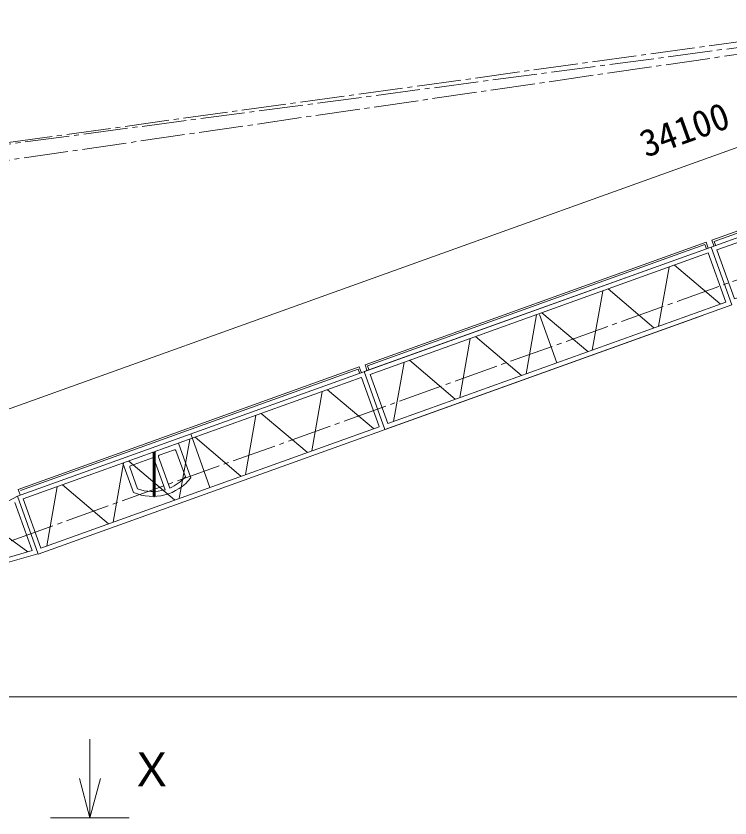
# Model space of a CAD drawing. Units: millimetres, scale not verified. Extents: x -26175 to 26208, y -37496 to 41075.
# Drawn here: x -15424 to -3800, y 11873 to 24925 of the extents above; entities that cross this region are included whole.
import ezdxf
from ezdxf.enums import TextEntityAlignment as Align

# ---------------------------------------------------------------- set-up
doc = ezdxf.new("R2010")
doc.units = ezdxf.units.MM
doc.header["$LTSCALE"] = 80
doc.linetypes.add('CHAIN2', pattern=[12, 9, -1, 1, -1])
for name, color, linetype, lineweight in [('0-0_0', 7, 'Continuous', 18), ('0-3_05 寸法', 7, 'Continuous', 18), ('0-4_10 当社外形線', 3, 'Continuous', 18), ('0-5_12 当社中心線', 3, 'CHAIN2', 18)]:
    doc.layers.add(name, color=color, linetype=linetype, lineweight=lineweight)
doc.styles.add('ＭＳ ゴシック', font='')
doc.styles.get('ＭＳ ゴシック').set_extended_font_data('MS Gothic')

msp = doc.modelspace()

# ---------------------------------------------------------------- linework, layer by layer
at = {"layer": '0-0_0'}
for p, q in [((-14221.92, 11872.86), (-14221.92, 13152.86)), ((-14393.41, 12512.86), (-14221.92, 11872.86)), ((-14050.44, 12512.86), (-14221.92, 11872.86)), ((-14861.92, 11872.86), (-13581.92, 11872.86))]:
    msp.add_line(p, q, dxfattribs=at)
at = {"layer": '0-3_05 寸法'}
for p, q in [((-19164.6, 17229.25), (11797.32, 28346.43)), ((12603.66, 13846.36), (-16196.38, 13846.36))]:
    msp.add_line(p, q, dxfattribs=at)
at = {"layer": '0-4_10 当社外形線'}
for p, q in [((-4095.25, 21276.32), (1457.68, 23270.03)), ((-4108.52, 21165.3), (1538.53, 23192.81)), ((-4012.59, 21120.07), (1493.28, 23096.87)), ((-4062.94, 21186.3), (-4095.25, 21276.32)), ((-9755.58, 19137.81), (-4108.52, 21165.3)), ((-9742.31, 19248.83), (-4189.38, 21242.54)), ((-9703.94, 19230.73), (-4207.47, 21204.16)), ((-4183.55, 21137.53), (-4207.47, 21204.16)), ((-4155.31, 21147.66), (-4189.38, 21242.54)), ((-4108.52, 21165.3), (-3770.61, 20224.13)), ((-4108.52, 21165.3), (-3770.61, 20224.13)), ((-4034.7, 21196.44), (-4056.88, 21258.23)), ((-9659.65, 19092.56), (-4153.78, 21069.37)), ((-4153.78, 21069.37), (-3866.54, 20269.38)), ((-15402.64, 17110.3), (-4544.81, 21008.68)), ((-4792.54, 20837.11), (-4962.76, 19876.8)), ((-3959.83, 20238.81), (-4705.89, 20870.47)), ((-5871.13, 20449.86), (-6041.33, 19489.55)), ((-5038.42, 19851.56), (-5784.47, 20483.22)), ((-9417.67, 18196.64), (-3770.61, 20224.13)), ((-15064.72, 16169.14), (-4247.56, 20052.89)), ((-6949.7, 20062.62), (-7119.93, 19102.28)), ((-6902.26, 20068.57), (-6619.53, 19281.1)), ((-6117.01, 19464.31), (-6863.06, 20095.96)), ((-8028.3, 19675.36), (-8198.52, 18715.03)), ((-7195.59, 19077.06), (-7941.64, 19708.7)), ((-8274.19, 18689.8), (-9020.22, 19321.46)), ((-15389.38, 17221.32), (-9836.43, 19215.04)), ((-9805.22, 19128.1), (-9836.43, 19215.04)), ((-9711.11, 19161.9), (-9742.31, 19248.83)), ((-9682.87, 19172.04), (-9703.94, 19230.73)), ((-9106.89, 19288.11), (-9277.1, 18327.78)), ((-15351, 17203.22), (-9854.53, 19176.66)), ((-9833.46, 19117.97), (-9854.53, 19176.66)), ((-9755.59, 19137.81), (-9417.67, 18196.64)), ((-9755.58, 19137.81), (-9417.67, 18196.64)), ((-15306.7, 17065.06), (-9805.38, 19040.25)), ((-9800.83, 19041.87), (-9513.59, 18241.87)), ((-10439.6, 18809.62), (-10609.79, 17849.29)), ((-9606.89, 18211.31), (-10352.93, 18842.96)), ((-11518.19, 18422.36), (-11688.39, 17462.04)), ((-10685.48, 17824.07), (-11431.52, 18455.71)), ((-15019.48, 16265.07), (-9513.99, 18241.74)), ((-12596.77, 18035.12), (-12766.99, 17074.78)), ((-12578.91, 18123.51), (-12266.58, 17253.6)), ((-11764.06, 17436.81), (-12510.11, 18068.45)), ((-12779.65, 17972.38), (-12577.1, 17408.22)), ((-13189.94, 17830.45), (-13189.94, 17106.88)), ((-13174.94, 17830.45), (-13174.94, 17093.28)), ((-13159.94, 17830.45), (-13159.94, 17106.88)), ((-13091.44, 17775.43), (-12846.73, 17863.29)), ((-12821.15, 17851.22), (-12667.92, 17424.46)), ((-13675.36, 17647.86), (-13845.57, 16687.53)), ((-13683.18, 17647.97), (-13511.62, 17170.16)), ((-12842.65, 17049.55), (-13588.69, 17681.2)), ((-13562.03, 17606.47), (-13204.38, 17734.88)), ((-13178.8, 17722.82), (-12996.46, 17214.96)), ((-13103.5, 17749.85), (-12921.17, 17242)), ((-13574.09, 17580.89), (-13448.5, 17231.09)), ((-14753.94, 17260.61), (-14924.16, 16300.28)), ((-13921.23, 16662.31), (-14667.29, 17293.97)), ((-15402.64, 17110.3), (-19052.44, 15194.55)), ((-15402.64, 17110.3), (-15064.72, 16169.14)), ((-15389.38, 17221.32), (-15358.3, 17134.75)), ((-15446.35, 17010.1), (-15164.09, 16223.94)), ((-15306.7, 17065.06), (-15019.48, 16265.07)), ((-15965.33, 16733.78), (-15231.12, 16203.33)), ((-15164.09, 16223.94), (-18271.62, 15335.36)), ((-15071.38, 16172.45), (-18996.34, 15050.12))]:
    msp.add_line(p, q, dxfattribs=at)
for points in [[(-4056.88, 21258.23), (1439.58, 23231.66), (1462.43, 23168.04)], [(-4012.59, 21120.07), (-3725.36, 20320.06), (1780.51, 22296.88)], [(-9659.65, 19092.56), (-9372.42, 18292.56), (-3866.54, 20269.38)]]:
    msp.add_lwpolyline(points, dxfattribs=at)
for centre, radius, start, end in [((-13084.68, 17756.61), 20, 109.75144, 199.75144), ((-12839.97, 17844.47), 20, 19.75144, 109.74894), ((-13197.62, 17716.06), 20, 19.75144, 109.74716), ((-13555.27, 17587.65), 20, 109.75144, 199.75056), ((-13200.09, 17900.48), 794, 246.8984, 321.68571), ((-13200.09, 17900.48), 714, 292.96152, 318.1869), ((-13200.09, 17900.48), 714, 249.63995, 286.5385)]:
    msp.add_arc(centre, radius, start, end, dxfattribs=at)
at = {"layer": '0-5_12 当社中心線'}
for p, q in [((-20305.34, 22212.47), (12034.05, 26669.63)), ((-19118.29, 15088.07), (13211.32, 26696.2)), ((-3139.14, 24483.21), (-20304.48, 22212.58)), ((-3178.98, 24374.04), (-20050.72, 21926.06))]:
    msp.add_line(p, q, dxfattribs=at)

# ---------------------------------------------------------------- texts
at = {"layer": '0-0_0', "style": 'ＭＳ ゴシック'}
msp.add_text('Ｘ', height=549.9, dxfattribs=at).set_placement((-13588.86, 12223.86), align=Align.BOTTOM_LEFT)
at = {"layer": '0-3_05 寸法', "style": 'ＭＳ ゴシック'}
msp.add_text('34100', height=439.9, rotation=19.751, dxfattribs=at).set_placement((-5126.42, 22492.92), align=Align.BOTTOM_LEFT)

doc.saveas('drawing.dxf')
